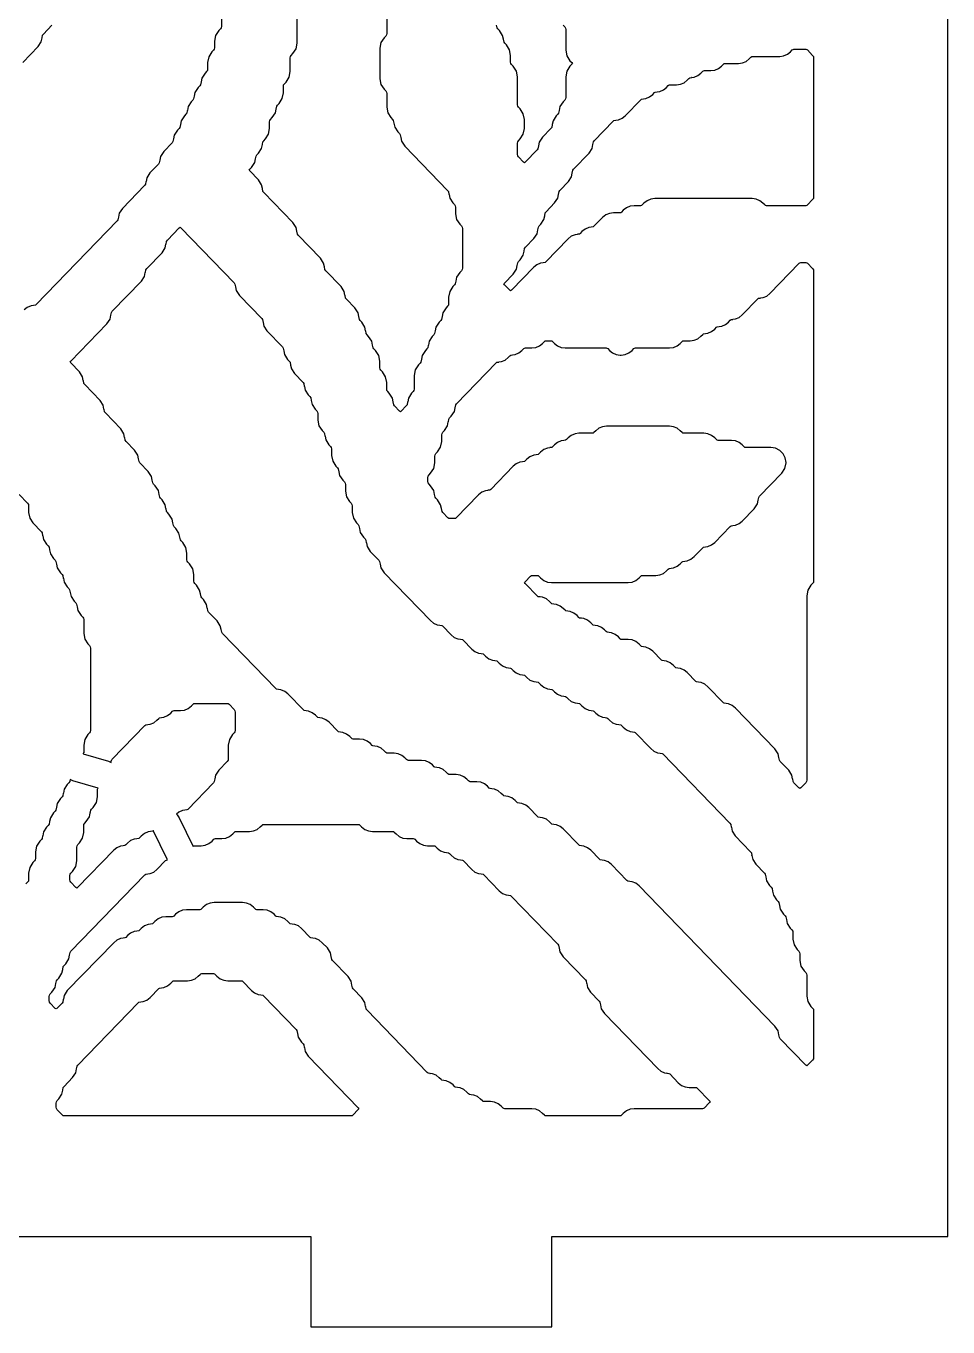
# Model space of a CAD drawing. Header units: millimetres. Extents: x 10 to 410, y 18 to 283.
# Drawn here: x 42.69 to 73.27, y 21 to 64.14 of the extents above; entities that cross this region are included whole.
import ezdxf

# ---------------------------------------------------------------- set-up
doc = ezdxf.new("R2010")
doc.units = ezdxf.units.MM
doc.layers.add('CUT', color=1, linetype='Continuous')

msp = doc.modelspace()

# ---------------------------------------------------------------- linework, layer by layer
at = {"layer": 'CUT'}
for points in [[(23.134, 24), (23.134, 21), (31.134, 21), (31.134, 24), (52.134, 24), (52.134, 21), (60.134, 21), (60.134, 24), (73.2679, 24), (73.2679, 144), (60.134, 144), (60.134, 147), (52.134, 147), (52.134, 144), (31.134, 144), (31.134, 147), (23.134, 147), (23.134, 144), (10, 144), (10, 24)], [(59.6668, 57.3781), (59.6847, 57.4702), (59.7096, 57.5083), (59.7635, 57.5641), (59.8678, 57.7243), (59.8924, 57.8502), (59.8951, 57.8497), (59.9131, 57.9417), (59.9379, 57.9799), (60.2203, 58.2714), (60.3246, 58.4316), (60.3491, 58.5576), (60.3519, 58.557), (60.3698, 58.6491), (60.3947, 58.6873), (60.677, 58.9788), (60.7813, 59.139), (60.8059, 59.265), (60.8087, 59.2644), (60.8266, 59.3565), (60.8515, 59.3946), (61.3622, 59.922), (61.4665, 60.0822), (61.491, 60.2081), (61.4938, 60.2076), (61.5117, 60.2996), (61.5366, 60.3378), (62.1649, 60.9865), (62.19, 61.0063), (62.2548, 61.015), (62.2545, 61.0172), (62.3367, 61.0283), (62.4593, 61.0802), (62.5639, 61.1627), (63.0784, 61.6939), (63.1035, 61.7136), (63.1683, 61.7223), (63.168, 61.7246), (63.2503, 61.7356), (63.3729, 61.7876), (63.4774, 61.87), (63.5352, 61.9297), (63.5603, 61.9494), (63.625, 61.9581), (63.6247, 61.9604), (63.707, 61.9714), (63.8296, 62.0234), (63.9342, 62.1058), (63.9919, 62.1655), (64.017, 62.1852), (64.0486, 62.1895), (64.2602, 62.1895), (64.3921, 62.2072), (64.5148, 62.2591), (64.6193, 62.3416), (64.6771, 62.4012), (64.7022, 62.421), (64.7669, 62.4297), (64.7666, 62.4319), (64.8489, 62.443), (64.9715, 62.4949), (65.0761, 62.5774), (65.1338, 62.637), (65.1589, 62.6568), (65.1905, 62.6611), (65.4021, 62.6611), (65.534, 62.6788), (65.6567, 62.7307), (65.7612, 62.8132), (65.819, 62.8728), (65.8441, 62.8926), (65.8757, 62.8968), (66.3156, 62.8968), (66.4476, 62.9146), (66.5702, 62.9665), (66.6747, 63.049), (66.7325, 63.1086), (66.7576, 63.1284), (66.7892, 63.1326), (67.6859, 63.1326), (67.8178, 63.1504), (67.9405, 63.2023), (68.045, 63.2848), (68.1028, 63.3444), (68.1279, 63.3642), (68.1595, 63.3684), (68.5494, 63.3684), (68.581, 63.3642), (68.6061, 63.3444), (68.7776, 63.1673), (68.8025, 63.1291), (68.8112, 63.0844), (68.8112, 58.4651), (68.8025, 58.4204), (68.7776, 58.3822), (68.6061, 58.2051), (68.581, 58.1853), (68.5494, 58.1811), (67.246, 58.1811), (67.2143, 58.1853), (67.1893, 58.2051), (67.1315, 58.2647), (67.0269, 58.3472), (66.9043, 58.3991), (66.7724, 58.4168), (63.5419, 58.4168), (63.4099, 58.3991), (63.2873, 58.3472), (63.1827, 58.2647), (63.125, 58.2051), (63.0999, 58.1853), (63.0683, 58.1811), (62.8567, 58.1811), (62.7248, 58.1633), (62.6021, 58.1114), (62.4976, 58.0289), (62.4398, 57.9693), (62.4147, 57.9495), (62.3831, 57.9453), (62.1716, 57.9453), (62.0396, 57.9275), (61.917, 57.8756), (61.8124, 57.7931), (61.5263, 57.4977), (61.5012, 57.4779), (61.4364, 57.4692), (61.4367, 57.467), (61.3545, 57.456), (61.2319, 57.404), (61.1273, 57.3215), (61.0695, 57.2619), (61.0445, 57.2421), (60.9797, 57.2334), (60.98, 57.2312), (60.8977, 57.2202), (60.7751, 57.1682), (60.6705, 57.0858), (59.9276, 56.3188), (59.9026, 56.299), (59.8378, 56.2903), (59.8381, 56.2881), (59.7558, 56.277), (59.6332, 56.2251), (59.5286, 56.1426), (58.7904, 55.3804), (58.7625, 55.3596), (58.7345, 55.3804), (58.5609, 55.5597), (58.5413, 55.5874), (58.5609, 55.6151), (58.85, 55.9135), (58.9543, 56.0737), (58.9788, 56.1997), (58.9816, 56.1991), (58.9996, 56.2912), (59.0244, 56.3294), (59.0784, 56.3851), (59.1827, 56.5453), (59.2072, 56.6713), (59.21, 56.6707), (59.2279, 56.7628), (59.2528, 56.801), (59.5351, 57.0925), (59.6394, 57.2527), (59.664, 57.3786)], [(47.3343, 56.9065), (47.3522, 56.9986), (47.377, 57.0368), (47.7723, 57.4448), (47.8002, 57.4657), (47.8282, 57.4448), (49.5937, 55.622), (49.6186, 55.5838), (49.6365, 55.4918), (49.6393, 55.4923), (49.6638, 55.3664), (49.7681, 55.2062), (50.5072, 54.4431), (50.5321, 54.4049), (50.55, 54.3128), (50.5528, 54.3134), (50.5773, 54.1874), (50.6816, 54.0272), (51.1924, 53.4999), (51.2172, 53.4617), (51.2352, 53.3697), (51.2379, 53.3702), (51.2625, 53.2443), (51.3668, 53.0841), (51.4208, 53.0283), (51.4456, 52.9902), (51.4635, 52.8981), (51.4663, 52.8986), (51.4909, 52.7727), (51.5952, 52.6125), (51.8775, 52.321), (51.9024, 52.2828), (51.9203, 52.1907), (51.9231, 52.1913), (51.9476, 52.0653), (52.0519, 51.9051), (52.1059, 51.8494), (52.1307, 51.8112), (52.1487, 51.7191), (52.1515, 51.7197), (52.176, 51.5937), (52.2803, 51.4335), (52.3343, 51.3778), (52.3591, 51.3396), (52.3678, 51.2949), (52.3678, 51.074), (52.4044, 50.8864), (52.5087, 50.7262), (52.5627, 50.6704), (52.5875, 50.6323), (52.6054, 50.5402), (52.6082, 50.5407), (52.6328, 50.4148), (52.7371, 50.2546), (52.791, 50.1989), (52.8159, 50.1607), (52.8246, 50.116), (52.8246, 49.8951), (52.8611, 49.7074), (52.9654, 49.5472), (53.0194, 49.4915), (53.0443, 49.4533), (53.0622, 49.3613), (53.065, 49.3618), (53.0895, 49.2359), (53.1938, 49.0756), (53.2478, 49.0199), (53.2726, 48.9817), (53.2814, 48.937), (53.2814, 48.7161), (53.3179, 48.5285), (53.4222, 48.3683), (53.4762, 48.3125), (53.501, 48.2744), (53.5097, 48.2297), (53.5097, 48.0088), (53.5463, 47.8211), (53.6506, 47.6609), (53.7046, 47.6052), (53.7294, 47.567), (53.7473, 47.4749), (53.7501, 47.4755), (53.7747, 47.3495), (53.879, 47.1893), (53.9329, 47.1336), (53.9578, 47.0954), (53.9757, 47.0034), (53.9785, 47.0039), (54.003, 46.878), (54.1073, 46.7177), (54.3897, 46.4262), (54.4145, 46.3881), (54.4325, 46.296), (54.4353, 46.2965), (54.4598, 46.1706), (54.5641, 46.0104), (56.1029, 44.4216), (56.2075, 44.3391), (56.3301, 44.2872), (56.4124, 44.2762), (56.4121, 44.2739), (56.4769, 44.2652), (56.5019, 44.2455), (56.7881, 43.95), (56.8926, 43.8676), (57.0153, 43.8156), (57.0975, 43.8046), (57.0972, 43.8023), (57.162, 43.7936), (57.1871, 43.7739), (57.4732, 43.4785), (57.5778, 43.396), (57.7004, 43.344), (57.7827, 43.333), (57.7824, 43.3308), (57.8472, 43.3221), (57.8722, 43.3023), (57.93, 43.2427), (58.0345, 43.1602), (58.1572, 43.1083), (58.2394, 43.0972), (58.2391, 43.095), (58.3039, 43.0863), (58.329, 43.0665), (58.3867, 43.0069), (58.4913, 42.9244), (58.6139, 42.8725), (58.6962, 42.8614), (58.6959, 42.8592), (58.7607, 42.8505), (58.7857, 42.8307), (58.8435, 42.7711), (58.9481, 42.6886), (59.0707, 42.6367), (59.1529, 42.6256), (59.1526, 42.6234), (59.2174, 42.6147), (59.2425, 42.5949), (59.3003, 42.5353), (59.4048, 42.4528), (59.5274, 42.4009), (59.6097, 42.3898), (59.6094, 42.3876), (59.6742, 42.3789), (59.6993, 42.3591), (59.757, 42.2995), (59.8616, 42.217), (59.9842, 42.1651), (60.0665, 42.154), (60.0662, 42.1518), (60.131, 42.1431), (60.156, 42.1233), (60.2138, 42.0637), (60.3183, 41.9813), (60.441, 41.9293), (60.5232, 41.9183), (60.5229, 41.916), (60.5877, 41.9073), (60.6128, 41.8876), (60.6705, 41.8279), (60.7751, 41.7455), (60.8977, 41.6935), (60.98, 41.6825), (60.9797, 41.6802), (61.0445, 41.6715), (61.0695, 41.6518), (61.1273, 41.5921), (61.2319, 41.5097), (61.3545, 41.4577), (61.4367, 41.4467), (61.4364, 41.4445), (61.5012, 41.4357), (61.5263, 41.416), (61.5841, 41.3563), (61.6886, 41.2739), (61.8112, 41.2219), (61.8935, 41.2109), (61.8932, 41.2087), (61.958, 41.2), (61.9831, 41.1802), (62.0408, 41.1206), (62.1454, 41.0381), (62.268, 40.9862), (62.3503, 40.9751), (62.35, 40.9729), (62.4147, 40.9642), (62.4398, 40.9444), (62.4976, 40.8848), (62.6021, 40.8023), (62.7248, 40.7504), (62.807, 40.7393), (62.8067, 40.7371), (62.8715, 40.7284), (62.8966, 40.7086), (63.4111, 40.1774), (63.5157, 40.0949), (63.6383, 40.043), (63.7205, 40.0319), (63.7202, 40.0297), (63.785, 40.021), (63.8101, 40.0012), (66.0371, 37.702), (66.0619, 37.6638), (66.0799, 37.5718), (66.0826, 37.5723), (66.1072, 37.4464), (66.2115, 37.2862), (66.7222, 36.7589), (66.7471, 36.7207), (66.765, 36.6286), (66.7678, 36.6292), (66.7923, 36.5032), (66.8966, 36.343), (67.179, 36.0515), (67.2038, 36.0133), (67.2218, 35.9213), (67.2245, 35.9218), (67.2491, 35.7959), (67.3534, 35.6356), (67.4073, 35.5799), (67.4322, 35.5417), (67.4501, 35.4497), (67.4529, 35.4502), (67.4775, 35.3243), (67.5818, 35.1641), (67.6357, 35.1083), (67.6606, 35.0702), (67.6785, 34.9781), (67.6813, 34.9786), (67.7058, 34.8527), (67.8101, 34.6925), (67.8641, 34.6368), (67.889, 34.5986), (67.9069, 34.5065), (67.9097, 34.5071), (67.9342, 34.3811), (68.0385, 34.2209), (68.0925, 34.1652), (68.1173, 34.127), (68.126, 34.0823), (68.126, 33.8614), (68.1626, 33.6737), (68.2669, 33.5135), (68.3209, 33.4578), (68.3457, 33.4196), (68.3544, 33.3749), (68.3544, 33.154), (68.391, 32.9664), (68.4953, 32.8062), (68.5492, 32.7504), (68.5741, 32.7123), (68.5828, 32.6676), (68.5828, 31.9751), (68.6194, 31.7874), (68.7237, 31.6272), (68.7776, 31.5715), (68.8025, 31.5333), (68.8112, 31.4886), (68.8112, 29.9346), (68.8025, 29.8898), (68.7776, 29.8517), (68.6107, 29.6794), (68.5828, 29.6585), (68.5549, 29.6794), (67.7029, 30.559), (67.678, 30.5972), (67.6601, 30.6893), (67.6573, 30.6887), (67.6327, 30.8147), (67.5284, 30.9749), (63.0207, 35.6289), (62.9161, 35.7114), (62.7935, 35.7633), (62.7112, 35.7744), (62.7115, 35.7766), (62.6467, 35.7853), (62.6217, 35.8051), (62.1071, 36.3363), (62.0026, 36.4187), (61.88, 36.4707), (61.7977, 36.4817), (61.798, 36.484), (61.7332, 36.4927), (61.7081, 36.5124), (61.422, 36.8079), (61.3174, 36.8903), (61.1948, 36.9423), (61.1126, 36.9533), (61.1129, 36.9555), (61.0481, 36.9643), (61.023, 36.984), (60.5085, 37.5152), (60.4039, 37.5977), (60.2813, 37.6496), (60.199, 37.6607), (60.1993, 37.6629), (60.1346, 37.6716), (60.1095, 37.6914), (60.0517, 37.751), (59.9472, 37.8335), (59.8246, 37.8854), (59.7423, 37.8965), (59.7426, 37.8987), (59.6778, 37.9074), (59.6527, 37.9272), (59.3666, 38.2226), (59.262, 38.3051), (59.1394, 38.357), (59.0571, 38.3681), (59.0574, 38.3703), (58.9927, 38.379), (58.9676, 38.3988), (58.9098, 38.4584), (58.8053, 38.5409), (58.6827, 38.5928), (58.6004, 38.6038), (58.6007, 38.6061), (58.5359, 38.6148), (58.5108, 38.6345), (58.4531, 38.6942), (58.3485, 38.7766), (58.2259, 38.8286), (58.1436, 38.8396), (58.1439, 38.8419), (58.0791, 38.8506), (58.0541, 38.8703), (57.9963, 38.93), (57.8917, 39.0124), (57.7691, 39.0644), (57.6372, 39.0821), (57.4256, 39.0821), (57.394, 39.0864), (57.3689, 39.1061), (57.3112, 39.1658), (57.2066, 39.2482), (57.084, 39.3002), (56.952, 39.3179), (56.7405, 39.3179), (56.7089, 39.3221), (56.6838, 39.3419), (56.626, 39.4015), (56.5215, 39.484), (56.3989, 39.536), (56.3166, 39.547), (56.3169, 39.5492), (56.2521, 39.5579), (56.227, 39.5777), (56.1693, 39.6373), (56.0647, 39.7198), (55.9421, 39.7717), (55.8101, 39.7895), (55.3702, 39.7895), (55.3386, 39.7937), (55.3135, 39.8135), (55.2557, 39.8731), (55.1512, 39.9556), (55.0286, 40.0075), (54.8966, 40.0253), (54.6851, 40.0253), (54.6534, 40.0295), (54.6284, 40.0493), (54.5706, 40.1089), (54.466, 40.1914), (54.3434, 40.2433), (54.2612, 40.2544), (54.2615, 40.2566), (54.1967, 40.2653), (54.1716, 40.2851), (54.1138, 40.3447), (54.0093, 40.4272), (53.8867, 40.4791), (53.7547, 40.4968), (53.5432, 40.4968), (53.5115, 40.5011), (53.4865, 40.5209), (53.4287, 40.5805), (53.3241, 40.663), (53.2015, 40.7149), (53.1193, 40.726), (53.1196, 40.7282), (53.0548, 40.7369), (53.0297, 40.7567), (52.7436, 41.0521), (52.639, 41.1345), (52.5164, 41.1865), (52.4341, 41.1975), (52.4344, 41.1998), (52.3696, 41.2085), (52.3446, 41.2282), (52.2868, 41.2879), (52.1822, 41.3703), (52.0596, 41.4223), (51.9774, 41.4333), (51.9777, 41.4355), (51.9129, 41.4443), (51.8878, 41.464), (51.3733, 41.9952), (51.2687, 42.0777), (51.1461, 42.1296), (51.0638, 42.1407), (51.0641, 42.1429), (50.9994, 42.1516), (50.9743, 42.1714), (49.2041, 43.999), (49.1792, 44.0372), (49.1613, 44.1293), (49.1585, 44.1287), (49.134, 44.2547), (49.0297, 44.4149), (48.7473, 44.7064), (48.7225, 44.7446), (48.7045, 44.8366), (48.7017, 44.8361), (48.6772, 44.962), (48.5729, 45.1223), (48.5189, 45.178), (48.4941, 45.2162), (48.4762, 45.3082), (48.4734, 45.3077), (48.4488, 45.4336), (48.3445, 45.5938), (48.2906, 45.6496), (48.2657, 45.6877), (48.257, 45.7324), (48.257, 45.9533), (48.2204, 46.141), (48.1161, 46.3012), (48.0622, 46.3569), (48.0373, 46.3951), (48.0286, 46.4398), (48.0286, 46.6607), (47.9921, 46.8484), (47.8878, 47.0086), (47.8338, 47.0643), (47.8089, 47.1025), (47.791, 47.1945), (47.7882, 47.194), (47.7637, 47.3199), (47.6594, 47.4802), (47.6054, 47.5359), (47.5806, 47.5741), (47.5626, 47.6661), (47.5598, 47.6656), (47.5353, 47.7915), (47.431, 47.9517), (47.377, 48.0075), (47.3522, 48.0456), (47.3343, 48.1377), (47.3315, 48.1371), (47.3069, 48.2631), (47.2026, 48.4233), (47.1487, 48.479), (47.1238, 48.5172), (47.1059, 48.6093), (47.1031, 48.6087), (47.0785, 48.7347), (46.9742, 48.8949), (46.9203, 48.9506), (46.8954, 48.9888), (46.8775, 49.0809), (46.8747, 49.0803), (46.8502, 49.2063), (46.7459, 49.3665), (46.4635, 49.658), (46.4387, 49.6962), (46.4207, 49.7882), (46.4179, 49.7877), (46.3934, 49.9136), (46.2891, 50.0738), (46.0068, 50.3654), (45.9819, 50.4035), (45.964, 50.4956), (45.9612, 50.495), (45.9366, 50.621), (45.8323, 50.7812), (45.3216, 51.3085), (45.2968, 51.3467), (45.2788, 51.4387), (45.276, 51.4382), (45.2515, 51.5641), (45.1472, 51.7244), (44.6365, 52.2517), (44.6116, 52.2898), (44.5937, 52.3819), (44.5909, 52.3814), (44.5664, 52.5073), (44.4621, 52.6675), (44.173, 52.966), (44.1534, 52.9937), (44.173, 53.0214), (45.3756, 54.263), (45.4799, 54.4232), (45.5044, 54.5492), (45.5072, 54.5486), (45.5251, 54.6407), (45.55, 54.6789), (46.5175, 55.6777), (46.6218, 55.838), (46.6463, 55.9639), (46.6491, 55.9634), (46.667, 56.0554), (46.6919, 56.0936), (47.2026, 56.6209), (47.3069, 56.7811), (47.3315, 56.9071)], [(56.4787, 50.3667), (56.4787, 50.5876), (56.4874, 50.6323), (56.5122, 50.6704), (56.5662, 50.7262), (56.6705, 50.8864), (56.695, 51.0123), (56.6978, 51.0118), (56.7158, 51.1038), (56.7406, 51.142), (56.7946, 51.1977), (56.8989, 51.358), (56.9234, 51.4839), (56.9262, 51.4834), (56.9441, 51.5754), (56.969, 51.6136), (58.2824, 52.9697), (58.3075, 52.9894), (58.3723, 52.9981), (58.372, 53.0004), (58.4543, 53.0114), (58.5769, 53.0634), (58.6814, 53.1458), (58.7392, 53.2055), (58.7643, 53.2252), (58.8291, 53.2339), (58.8288, 53.2362), (58.911, 53.2472), (59.0336, 53.2991), (59.1382, 53.3816), (59.196, 53.4412), (59.221, 53.461), (59.2527, 53.4653), (59.4642, 53.4653), (59.5962, 53.483), (59.7188, 53.5349), (59.8233, 53.6174), (59.8811, 53.677), (59.9062, 53.6968), (59.9378, 53.7011), (60.0993, 53.7011), (60.131, 53.6968), (60.156, 53.677), (60.2138, 53.6174), (60.3183, 53.5349), (60.441, 53.483), (60.5729, 53.4653), (61.9264, 53.4653), (61.958, 53.461), (61.9831, 53.4412), (62.0408, 53.3816), (62.1454, 53.2991), (62.268, 53.2472), (62.4, 53.2295), (62.4331, 53.2295), (62.5651, 53.2472), (62.6877, 53.2991), (62.7923, 53.3816), (62.85, 53.4412), (62.8751, 53.461), (62.9068, 53.4653), (64.0318, 53.4653), (64.1638, 53.483), (64.2864, 53.5349), (64.3909, 53.6174), (64.4487, 53.677), (64.4738, 53.6968), (64.5054, 53.7011), (64.7169, 53.7011), (64.8489, 53.7188), (64.9715, 53.7707), (65.0761, 53.8532), (65.1338, 53.9128), (65.1589, 53.9326), (65.2237, 53.9413), (65.2234, 53.9435), (65.3057, 53.9546), (65.4283, 54.0065), (65.5328, 54.089), (65.5906, 54.1486), (65.6157, 54.1684), (65.6805, 54.1771), (65.6802, 54.1793), (65.7624, 54.1904), (65.885, 54.2423), (65.9896, 54.3248), (66.0474, 54.3844), (66.0724, 54.4042), (66.1372, 54.4129), (66.1369, 54.4151), (66.2192, 54.4262), (66.3418, 54.4781), (66.4464, 54.5606), (66.9609, 55.0918), (66.986, 55.1115), (67.0507, 55.1202), (67.0504, 55.1225), (67.1327, 55.1335), (67.2553, 55.1855), (67.3599, 55.2679), (68.3312, 56.2707), (68.3562, 56.2905), (68.3879, 56.2947), (68.5494, 56.2947), (68.581, 56.2905), (68.6061, 56.2707), (68.7776, 56.0936), (68.8025, 56.0554), (68.8112, 56.0107), (68.8112, 45.7324), (68.8025, 45.6877), (68.7776, 45.6496), (68.7237, 45.5938), (68.6194, 45.4336), (68.5828, 45.246), (68.5828, 39.1303), (68.5741, 39.0856), (68.5492, 39.0475), (68.3824, 38.8752), (68.3544, 38.8543), (68.3265, 38.8752), (68.1596, 39.0475), (68.1348, 39.0856), (68.1168, 39.1777), (68.114, 39.1771), (68.0895, 39.3031), (67.9852, 39.4633), (67.7029, 39.7548), (67.678, 39.793), (67.6601, 39.8851), (67.6573, 39.8845), (67.6327, 40.0105), (67.5284, 40.1707), (66.218, 41.5237), (66.1134, 41.6061), (65.9908, 41.6581), (65.9085, 41.6691), (65.9088, 41.6713), (65.8441, 41.68), (65.819, 41.6998), (65.3045, 42.231), (65.1999, 42.3135), (65.0773, 42.3654), (64.995, 42.3765), (64.9953, 42.3787), (64.9305, 42.3874), (64.9055, 42.4072), (64.6193, 42.7026), (64.5148, 42.7851), (64.3921, 42.837), (64.3099, 42.8481), (64.3102, 42.8503), (64.2454, 42.859), (64.2203, 42.8788), (64.1626, 42.9384), (64.058, 43.0209), (63.9354, 43.0728), (63.8531, 43.0838), (63.8534, 43.0861), (63.7886, 43.0948), (63.7636, 43.1145), (63.4774, 43.41), (63.3729, 43.4924), (63.2503, 43.5444), (63.168, 43.5554), (63.1683, 43.5577), (63.1035, 43.5664), (63.0784, 43.5861), (63.0207, 43.6458), (62.9161, 43.7282), (62.7935, 43.7802), (62.6615, 43.7979), (62.45, 43.7979), (62.4184, 43.8021), (62.3933, 43.8219), (62.3355, 43.8815), (62.231, 43.964), (62.1084, 44.016), (62.0261, 44.027), (62.0264, 44.0292), (61.9616, 44.0379), (61.9365, 44.0577), (61.8788, 44.1173), (61.7742, 44.1998), (61.6516, 44.2517), (61.5693, 44.2628), (61.5696, 44.265), (61.5048, 44.2737), (61.4798, 44.2935), (61.422, 44.3531), (61.3174, 44.4356), (61.1948, 44.4875), (61.1126, 44.4986), (61.1129, 44.5008), (61.0481, 44.5095), (61.023, 44.5293), (60.9652, 44.5889), (60.8607, 44.6714), (60.7381, 44.7233), (60.6558, 44.7344), (60.6561, 44.7366), (60.5913, 44.7453), (60.5662, 44.7651), (60.5085, 44.8247), (60.4039, 44.9072), (60.2813, 44.9591), (60.199, 44.9702), (60.1993, 44.9724), (60.1346, 44.9811), (60.1095, 45.0009), (60.0517, 45.0605), (59.9472, 45.143), (59.8246, 45.1949), (59.7423, 45.206), (59.7426, 45.2082), (59.6778, 45.2169), (59.6527, 45.2367), (59.2461, 45.6565), (59.2265, 45.6842), (59.2461, 45.7119), (59.4243, 45.896), (59.4494, 45.9157), (59.4811, 45.92), (59.6426, 45.92), (59.6742, 45.9157), (59.6993, 45.896), (59.757, 45.8363), (59.8616, 45.7539), (59.9842, 45.7019), (60.1162, 45.6842), (62.6615, 45.6842), (62.7935, 45.7019), (62.9161, 45.7539), (63.0207, 45.8363), (63.0784, 45.896), (63.1035, 45.9157), (63.1351, 45.92), (63.575, 45.92), (63.707, 45.9377), (63.8296, 45.9897), (63.9342, 46.0721), (63.9919, 46.1318), (64.017, 46.1515), (64.0818, 46.1602), (64.0815, 46.1625), (64.1638, 46.1735), (64.2864, 46.2255), (64.3909, 46.3079), (64.4487, 46.3676), (64.4738, 46.3873), (64.5386, 46.396), (64.5383, 46.3983), (64.6205, 46.4093), (64.7431, 46.4613), (64.8477, 46.5437), (65.1338, 46.8391), (65.1589, 46.8589), (65.2237, 46.8676), (65.2234, 46.8698), (65.3057, 46.8809), (65.4283, 46.9328), (65.5328, 47.0153), (66.0474, 47.5465), (66.0724, 47.5663), (66.1372, 47.575), (66.1369, 47.5772), (66.2192, 47.5883), (66.3418, 47.6402), (66.4464, 47.7227), (66.8433, 48.1325), (66.9476, 48.2927), (66.9721, 48.4186), (66.9749, 48.4181), (66.9929, 48.5102), (67.0177, 48.5483), (67.7568, 49.3114), (67.8611, 49.4716), (67.8977, 49.6593), (67.8977, 49.6642), (67.8732, 49.8187), (67.8022, 49.9581), (67.6916, 50.0687), (67.5522, 50.1397), (67.3977, 50.1642), (66.5608, 50.1642), (66.5292, 50.1685), (66.5041, 50.1882), (66.4464, 50.2479), (66.3418, 50.3303), (66.2192, 50.3823), (66.0872, 50.4), (65.6473, 50.4), (65.6157, 50.4043), (65.5906, 50.424), (65.5328, 50.4837), (65.4283, 50.5661), (65.3057, 50.6181), (65.1737, 50.6358), (64.5054, 50.6358), (64.4738, 50.64), (64.4487, 50.6598), (64.3909, 50.7194), (64.2864, 50.8019), (64.1638, 50.8538), (64.0318, 50.8716), (61.9432, 50.8716), (61.8112, 50.8538), (61.6886, 50.8019), (61.5841, 50.7194), (61.5263, 50.6598), (61.5012, 50.64), (61.4696, 50.6358), (61.0297, 50.6358), (60.8977, 50.6181), (60.7751, 50.5661), (60.6705, 50.4837), (60.6128, 50.424), (60.5877, 50.4043), (60.5229, 50.3955), (60.5232, 50.3933), (60.441, 50.3823), (60.3183, 50.3303), (60.2138, 50.2479), (60.156, 50.1882), (60.131, 50.1685), (60.0662, 50.1598), (60.0665, 50.1575), (59.9842, 50.1465), (59.8616, 50.0945), (59.757, 50.0121), (59.6993, 49.9524), (59.6742, 49.9327), (59.6094, 49.924), (59.6097, 49.9217), (59.5274, 49.9107), (59.4048, 49.8587), (59.3003, 49.7763), (59.2425, 49.7167), (59.2174, 49.6969), (59.1526, 49.6882), (59.1529, 49.686), (59.0707, 49.6749), (58.9481, 49.623), (58.8435, 49.5405), (58.1006, 48.7735), (58.0755, 48.7537), (58.0107, 48.745), (58.011, 48.7428), (57.9288, 48.7317), (57.8062, 48.6798), (57.7016, 48.5973), (56.9587, 47.8303), (56.9336, 47.8106), (56.902, 47.8063), (56.7405, 47.8063), (56.7089, 47.8106), (56.6838, 47.8303), (56.5122, 48.0075), (56.4874, 48.0456), (56.4694, 48.1377), (56.4667, 48.1371), (56.4421, 48.2631), (56.3378, 48.4233), (56.2839, 48.479), (56.259, 48.5172), (56.2411, 48.6093), (56.2383, 48.6087), (56.2137, 48.7347), (56.1094, 48.8949), (56.0555, 48.9506), (56.0306, 48.9888), (56.0219, 49.0335), (56.0219, 49.1728), (56.0306, 49.2175), (56.0555, 49.2557), (56.1094, 49.3114), (56.2137, 49.4716), (56.2503, 49.6593), (56.2503, 49.8802), (56.259, 49.9249), (56.2839, 49.9631), (56.3378, 50.0188), (56.4421, 50.179)], [(47.0918, 32.2202), (47.1169, 32.24), (47.1817, 32.2487), (47.1814, 32.2509), (47.2637, 32.2619), (47.3863, 32.3139), (47.4908, 32.3963), (47.5486, 32.456), (47.5737, 32.4757), (47.6053, 32.48), (48.0452, 32.48), (48.1772, 32.4977), (48.2998, 32.5497), (48.4043, 32.6321), (48.4621, 32.6918), (48.4872, 32.7115), (48.5188, 32.7158), (48.9087, 32.7158), (48.9403, 32.7115), (48.9654, 32.6918), (49.0232, 32.6321), (49.1277, 32.5497), (49.2503, 32.4977), (49.3823, 32.48), (49.8222, 32.48), (49.8539, 32.4757), (49.8789, 32.456), (50.1651, 32.1606), (50.2696, 32.0781), (50.3922, 32.0262), (50.4745, 32.0151), (50.4742, 32.0129), (50.539, 32.0042), (50.5641, 31.9844), (51.6491, 30.8641), (51.674, 30.8259), (51.6919, 30.7339), (51.6947, 30.7344), (51.7192, 30.6085), (51.8235, 30.4483), (51.8775, 30.3925), (51.9024, 30.3544), (51.9203, 30.2623), (51.9231, 30.2629), (51.9476, 30.1369), (52.0519, 29.9767), (53.7113, 28.2635), (53.7309, 28.2358), (53.7113, 28.2081), (53.533, 28.024), (53.5079, 28.0043), (53.4763, 28), (43.9512, 28), (43.9196, 28.0043), (43.8945, 28.024), (43.723, 28.2011), (43.6981, 28.2393), (43.6894, 28.284), (43.6894, 28.4233), (43.6981, 28.4681), (43.723, 28.5062), (43.7769, 28.562), (43.8812, 28.7222), (43.9058, 28.8481), (43.9086, 28.8476), (43.9265, 28.9396), (43.9513, 28.9778), (44.2337, 29.2693), (44.338, 29.4295), (44.3625, 29.5555), (44.3653, 29.5549), (44.3832, 29.647), (44.4081, 29.6852), (46.4067, 31.7486), (46.4318, 31.7684), (46.4965, 31.7771), (46.4962, 31.7793), (46.5785, 31.7904), (46.7011, 31.8423), (46.8057, 31.9248)]]:
    msp.add_lwpolyline(points, close=True, dxfattribs=at)
for points in [[(54.6516, 64.8165), (54.6516, 63.8882), (54.6429, 63.8435), (54.6181, 63.8054), (54.5641, 63.7496), (54.4598, 63.5894), (54.4233, 63.4018), (54.4233, 62.3919), (54.4598, 62.2043), (54.5641, 62.0441), (54.6181, 61.9883), (54.6429, 61.9502), (54.6516, 61.9054), (54.6516, 61.4488), (54.6882, 61.2611), (54.7925, 61.1009), (54.8465, 61.0452), (54.8713, 61.007), (54.8892, 60.9149), (54.892, 60.9155), (54.9166, 60.7895), (55.0209, 60.6293), (55.0748, 60.5736), (55.0997, 60.5354), (55.1176, 60.4434), (55.1204, 60.4439), (55.1449, 60.318), (55.2492, 60.1577), (56.6735, 58.6873), (56.6983, 58.6491), (56.7163, 58.557), (56.7191, 58.5576), (56.7436, 58.4316), (56.8479, 58.2714), (56.9019, 58.2157), (56.9267, 58.1775), (56.9354, 58.1328), (56.9354, 57.9119), (56.972, 57.7243), (57.0763, 57.5641), (57.1303, 57.5083), (57.1551, 57.4702), (57.1638, 57.4254), (57.1638, 56.1072), (57.1551, 56.0625), (57.1303, 56.0243), (57.0763, 55.9686), (56.972, 55.8084), (56.9474, 55.6824), (56.9447, 55.683), (56.9267, 55.5909), (56.9019, 55.5527), (56.8479, 55.497), (56.7436, 55.3368), (56.7071, 55.1491), (56.7071, 54.9282), (56.6983, 54.8835), (56.6735, 54.8454), (56.6195, 54.7896), (56.5152, 54.6294), (56.4907, 54.5035), (56.4879, 54.504), (56.47, 54.4119), (56.4451, 54.3738), (56.3911, 54.318), (56.2868, 54.1578), (56.2623, 54.0319), (56.2595, 54.0324), (56.2416, 53.9404), (56.2167, 53.9022), (56.1628, 53.8465), (56.0585, 53.6863), (56.0339, 53.5603), (56.0311, 53.5609), (56.0132, 53.4688), (55.9884, 53.4306), (55.9344, 53.3749), (55.8301, 53.2147), (55.8055, 53.0887), (55.8028, 53.0893), (55.7848, 52.9972), (55.76, 52.959), (55.706, 52.9033), (55.6017, 52.7431), (55.5652, 52.5554), (55.5652, 52.0988), (55.5564, 52.0541), (55.5316, 52.0159), (55.4776, 51.9602), (55.3733, 51.7999), (55.3488, 51.674), (55.346, 51.6745), (55.3281, 51.5825), (55.3032, 51.5443), (55.1363, 51.372), (55.1084, 51.3512), (55.0805, 51.372), (54.9136, 51.5443), (54.8887, 51.5825), (54.8708, 51.6745), (54.868, 51.674), (54.8435, 51.7999), (54.7392, 51.9602), (54.6852, 52.0159), (54.6603, 52.0541), (54.6516, 52.0988), (54.6516, 52.3197), (54.6151, 52.5073), (54.5108, 52.6675), (54.4568, 52.7232), (54.432, 52.7614), (54.4233, 52.8061), (54.4233, 53.027), (54.3867, 53.2147), (54.2824, 53.3749), (54.2284, 53.4306), (54.2036, 53.4688), (54.1857, 53.5609), (54.1829, 53.5603), (54.1583, 53.6863), (54.054, 53.8465), (54.0001, 53.9022), (53.9752, 53.9404), (53.9573, 54.0324), (53.9545, 54.0319), (53.9299, 54.1578), (53.8256, 54.318), (53.7717, 54.3738), (53.7468, 54.4119), (53.7289, 54.504), (53.7261, 54.5035), (53.7016, 54.6294), (53.5973, 54.7896), (53.3149, 55.0811), (53.2901, 55.1193), (53.2721, 55.2114), (53.2693, 55.2108), (53.2448, 55.3368), (53.1405, 55.497), (52.6298, 56.0243), (52.6049, 56.0625), (52.587, 56.1545), (52.5842, 56.154), (52.5597, 56.2799), (52.4554, 56.4402), (51.7163, 57.2032), (51.6914, 57.2414), (51.6735, 57.3335), (51.6707, 57.3329), (51.6461, 57.4589), (51.5418, 57.6191), (50.5744, 58.618), (50.5495, 58.6562), (50.5316, 58.7482), (50.5288, 58.7477), (50.5042, 58.8736), (50.3999, 59.0338), (50.1109, 59.3323), (50.0913, 59.36), (50.1109, 59.3877), (50.1716, 59.4504), (50.2759, 59.6106), (50.3004, 59.7365), (50.3032, 59.736), (50.3211, 59.8281), (50.346, 59.8662), (50.3999, 59.922), (50.5042, 60.0822), (50.5288, 60.2081), (50.5316, 60.2076), (50.5495, 60.2996), (50.5744, 60.3378), (50.6283, 60.3935), (50.7326, 60.5537), (50.7692, 60.7414), (50.7692, 60.9623), (50.7779, 61.007), (50.8027, 61.0452), (50.8567, 61.1009), (50.961, 61.2611), (50.9855, 61.3871), (50.9883, 61.3865), (51.0063, 61.4786), (51.0311, 61.5168), (51.0851, 61.5725), (51.1894, 61.7327), (51.2259, 61.9203), (51.2259, 62.1412), (51.2346, 62.1859), (51.2595, 62.2241), (51.3135, 62.2798), (51.4178, 62.4401), (51.4543, 62.6277), (51.4543, 63.0844), (51.463, 63.1291), (51.4879, 63.1673), (51.5418, 63.223), (51.6461, 63.3832), (51.6827, 63.5709), (51.6827, 64.4991)], [(49.1705, 64.5807), (49.1705, 64.124), (49.1618, 64.0793), (49.137, 64.0411), (49.083, 63.9854), (48.9787, 63.8252), (48.9421, 63.6376), (48.9421, 63.4167), (48.9334, 63.3719), (48.9086, 63.3338), (48.8546, 63.278), (48.7503, 63.1178), (48.7138, 62.9302), (48.7138, 62.7093), (48.705, 62.6646), (48.6802, 62.6264), (48.6262, 62.5707), (48.5219, 62.4105), (48.4974, 62.2845), (48.4946, 62.2851), (48.4767, 62.193), (48.4518, 62.1548), (48.3978, 62.0991), (48.2935, 61.9389), (48.269, 61.8129), (48.2662, 61.8135), (48.2483, 61.7214), (48.2234, 61.6832), (48.1695, 61.6275), (48.0652, 61.4673), (48.0406, 61.3414), (48.0378, 61.3419), (48.0199, 61.2498), (47.9951, 61.2117), (47.9411, 61.1559), (47.8368, 60.9957), (47.8123, 60.8698), (47.8095, 60.8703), (47.7915, 60.7783), (47.7667, 60.7401), (47.7127, 60.6844), (47.6084, 60.5241), (47.5839, 60.3982), (47.5811, 60.3987), (47.5631, 60.3067), (47.5383, 60.2685), (47.2559, 59.977), (47.1516, 59.8168), (47.1271, 59.6908), (47.1243, 59.6914), (47.1064, 59.5993), (47.0815, 59.5611), (46.7992, 59.2696), (46.6949, 59.1094), (46.6704, 58.9835), (46.6676, 58.984), (46.6496, 58.8919), (46.6248, 58.8538), (45.8857, 58.0907), (45.7814, 57.9305), (45.7568, 57.8045), (45.754, 57.8051), (45.7361, 57.713), (45.7113, 57.6748), (43.0275, 54.904), (43.0025, 54.8843), (42.9377, 54.8755), (42.938, 54.8733), (42.8557, 54.8623), (42.7331, 54.8103), (42.6285, 54.7279)], [(42.5811, 62.9315), (43.0918, 63.4588), (43.1961, 63.619), (43.2206, 63.745), (43.2234, 63.7444), (43.2413, 63.8365), (43.2662, 63.8746), (43.5485, 64.1662)], [(60.502, 64.1662), (60.5559, 64.1104), (60.5808, 64.0723), (60.5895, 64.0276), (60.5895, 63.3351), (60.6261, 63.1474), (60.7304, 62.9872), (60.7911, 62.9245), (60.8107, 62.8968), (60.7911, 62.8692), (60.7304, 62.8065), (60.6261, 62.6463), (60.5895, 62.4586), (60.5895, 61.7661), (60.5808, 61.7214), (60.5559, 61.6832), (60.502, 61.6275), (60.3977, 61.4673), (60.3731, 61.3414), (60.3704, 61.3419), (60.3524, 61.2498), (60.3276, 61.2117), (60.2736, 61.1559), (60.1693, 60.9957), (60.1448, 60.8698), (60.142, 60.8703), (60.124, 60.7783), (60.0992, 60.7401), (59.8168, 60.4486), (59.7125, 60.2884), (59.688, 60.1624), (59.6852, 60.163), (59.6673, 60.0709), (59.6424, 60.0327), (59.2472, 59.6246), (59.2192, 59.6038), (59.1913, 59.6246), (59.0244, 59.7969), (58.9996, 59.8351), (58.9909, 59.8798), (58.9909, 60.2549), (58.9996, 60.2996), (59.0244, 60.3378), (59.0784, 60.3935), (59.1827, 60.5537), (59.2192, 60.7414), (59.2192, 61.0439), (59.1827, 61.2315), (59.0784, 61.3917), (59.0244, 61.4475), (58.9996, 61.4856), (58.9909, 61.5303), (58.9909, 62.4586), (58.9543, 62.6463), (58.85, 62.8065), (58.796, 62.8622), (58.7712, 62.9004), (58.7625, 62.9451), (58.7625, 63.166), (58.7259, 63.3536), (58.6216, 63.5138), (58.5677, 63.5696), (58.5428, 63.6077), (58.5249, 63.6998), (58.5221, 63.6993), (58.4975, 63.8252), (58.3932, 63.9854), (58.3393, 64.0411), (58.3144, 64.0793), (58.2965, 64.1714)], [(42.46, 48.6041), (42.7423, 48.3125), (42.7672, 48.2744), (42.7759, 48.2297), (42.7759, 48.0088), (42.8124, 47.8211), (42.9167, 47.6609), (43.1991, 47.3694), (43.2239, 47.3312), (43.2419, 47.2391), (43.2447, 47.2397), (43.2692, 47.1137), (43.3735, 46.9535), (43.4275, 46.8978), (43.4523, 46.8596), (43.4702, 46.7676), (43.473, 46.7681), (43.4976, 46.6422), (43.6019, 46.482), (43.6558, 46.4262), (43.6807, 46.3881), (43.6986, 46.296), (43.7014, 46.2965), (43.7259, 46.1706), (43.8302, 46.0104), (43.8842, 45.9546), (43.9091, 45.9165), (43.927, 45.8244), (43.9298, 45.825), (43.9543, 45.699), (44.0586, 45.5388), (44.1126, 45.4831), (44.1374, 45.4449), (44.1554, 45.3528), (44.1582, 45.3534), (44.1827, 45.2274), (44.287, 45.0672), (44.341, 45.0115), (44.3658, 44.9733), (44.3838, 44.8813), (44.3866, 44.8818), (44.4111, 44.7559), (44.5154, 44.5956), (44.5694, 44.5399), (44.5942, 44.5017), (44.6029, 44.457), (44.6029, 44.0003), (44.6395, 43.8127), (44.7438, 43.6525), (44.7977, 43.5968), (44.8226, 43.5586), (44.8313, 43.5139), (44.8313, 40.7809), (44.8226, 40.7362), (44.7977, 40.698), (44.7438, 40.6423), (44.6395, 40.482), (44.6029, 40.2944), (44.6029, 40.0538), (44.6048, 40.0419), (44.5974, 40.0337), (44.5879, 40.0191), (44.5837, 40.0096), (45.4222, 39.7616), (45.5099, 39.7226), (45.5164, 39.7561), (45.5164, 39.7609), (45.5145, 39.7728), (45.5219, 39.781), (45.55, 39.8241), (46.6351, 40.9444), (46.6601, 40.9642), (46.7249, 40.9729), (46.7246, 40.9751), (46.8069, 40.9862), (46.9295, 41.0381), (47.0341, 41.1206), (47.0918, 41.1802), (47.1169, 41.2), (47.1817, 41.2087), (47.1814, 41.2109), (47.2637, 41.2219), (47.3863, 41.2739), (47.4908, 41.3563), (47.5486, 41.416), (47.5737, 41.4357), (47.6053, 41.44), (47.8168, 41.44), (47.9488, 41.4577), (48.0714, 41.5097), (48.176, 41.5921), (48.2337, 41.6518), (48.2588, 41.6715), (48.2904, 41.6758), (49.3655, 41.6758), (49.3971, 41.6715), (49.4222, 41.6518), (49.5937, 41.4746), (49.6186, 41.4365), (49.6273, 41.3918), (49.6273, 40.7809), (49.6186, 40.7362), (49.5937, 40.698), (49.5397, 40.6423), (49.4354, 40.482), (49.3989, 40.2944), (49.3989, 39.8377), (49.3902, 39.793), (49.3653, 39.7548), (49.083, 39.4633), (48.9787, 39.3031), (48.9542, 39.1771), (48.9514, 39.1777), (48.9334, 39.0856), (48.9086, 39.0475), (48.0519, 38.163), (48.0268, 38.1432), (47.962, 38.1345), (47.9623, 38.1323), (47.8801, 38.1212), (47.7574, 38.0693), (47.6796, 38.0079), (47.705, 37.9853), (47.7738, 37.8806), (48.2317, 36.9339), (48.2337, 36.936), (48.2588, 36.9557), (48.2904, 36.96), (48.502, 36.96), (48.6339, 36.9777), (48.7565, 37.0297), (48.8611, 37.1121), (48.9189, 37.1718), (48.9439, 37.1915), (48.9756, 37.1958), (49.1871, 37.1958), (49.3191, 37.2135), (49.4417, 37.2655), (49.5462, 37.3479), (49.604, 37.4076), (49.6291, 37.4273), (49.6607, 37.4316), (50.1006, 37.4316), (50.2326, 37.4493), (50.3552, 37.5013), (50.4598, 37.5837), (50.5175, 37.6433), (50.5426, 37.6631), (50.5742, 37.6674), (53.7047, 37.6674), (53.7363, 37.6631), (53.7614, 37.6433), (53.8191, 37.5837), (53.9237, 37.5013), (54.0463, 37.4493), (54.1783, 37.4316), (54.8466, 37.4316), (54.8782, 37.4273), (54.9033, 37.4076), (54.961, 37.3479), (55.0656, 37.2655), (55.1882, 37.2135), (55.3202, 37.1958), (55.5317, 37.1958), (55.5634, 37.1915), (55.5884, 37.1718), (55.6462, 37.1121), (55.7507, 37.0297), (55.8734, 36.9777), (56.0053, 36.96), (56.2169, 36.96), (56.2485, 36.9557), (56.2736, 36.936), (56.3313, 36.8763), (56.4359, 36.7939), (56.5585, 36.7419), (56.6408, 36.7309), (56.6405, 36.7287), (56.7053, 36.72), (56.7303, 36.7002), (56.7881, 36.6406), (56.8926, 36.5581), (57.0153, 36.5062), (57.0975, 36.4951), (57.0972, 36.4929), (57.162, 36.4842), (57.1871, 36.4644), (57.4732, 36.169), (57.5778, 36.0865), (57.7004, 36.0346), (57.7827, 36.0235), (57.7824, 36.0213), (57.8472, 36.0126), (57.8722, 35.9928), (58.3867, 35.4616), (58.4913, 35.3791), (58.6139, 35.3272), (58.6962, 35.3162), (58.6959, 35.3139), (58.7607, 35.3052), (58.7857, 35.2855), (60.3276, 33.6936), (60.3524, 33.6554), (60.3704, 33.5634), (60.3731, 33.5639), (60.3977, 33.438), (60.502, 33.2777), (61.2411, 32.5146), (61.2659, 32.4765), (61.2839, 32.3844), (61.2867, 32.385), (61.3112, 32.259), (61.4155, 32.0988), (61.6978, 31.8073), (61.7227, 31.7691), (61.7406, 31.677), (61.7434, 31.6776), (61.768, 31.5516), (61.8723, 31.3914), (63.6395, 29.5669), (63.744, 29.4844), (63.8667, 29.4325), (63.9489, 29.4214), (63.9486, 29.4192), (64.0134, 29.4105), (64.0385, 29.3907), (64.3246, 29.0953), (64.4292, 29.0128), (64.5518, 28.9609), (64.6838, 28.9432), (64.8953, 28.9432), (64.9269, 28.9389), (64.952, 28.9191), (65.3587, 28.4993), (65.3783, 28.4716), (65.3587, 28.4439), (65.1804, 28.2598), (65.1553, 28.24), (65.1237, 28.2358), (62.8567, 28.2358), (62.7248, 28.2181), (62.6021, 28.1661), (62.4976, 28.0837), (62.4398, 28.024), (62.4147, 28.0043), (62.3831, 28), (59.9378, 28), (59.9062, 28.0043), (59.8811, 28.024), (59.8233, 28.0837), (59.7188, 28.1661), (59.5962, 28.2181), (59.4642, 28.2358), (58.5675, 28.2358), (58.5359, 28.24), (58.5108, 28.2598), (58.4531, 28.3194), (58.3485, 28.4019), (58.2259, 28.4538), (58.0939, 28.4716), (57.8824, 28.4716), (57.8508, 28.4758), (57.8257, 28.4956), (57.7679, 28.5552), (57.6634, 28.6377), (57.5408, 28.6896), (57.4585, 28.7007), (57.4588, 28.7029), (57.394, 28.7116), (57.3689, 28.7314), (57.3112, 28.791), (57.2066, 28.8735), (57.084, 28.9254), (57.0017, 28.9365), (57.002, 28.9387), (56.9372, 28.9474), (56.9122, 28.9672), (56.8544, 29.0268), (56.7498, 29.1093), (56.6272, 29.1612), (56.545, 29.1723), (56.5453, 29.1745), (56.4805, 29.1832), (56.4554, 29.203), (56.3976, 29.2626), (56.2931, 29.3451), (56.1705, 29.397), (56.0882, 29.4081), (56.0885, 29.4103), (56.0237, 29.419), (55.9986, 29.4388), (54.0001, 31.5022), (53.9752, 31.5404), (53.9573, 31.6324), (53.9545, 31.6319), (53.9299, 31.7578), (53.8256, 31.918), (53.5433, 32.2096), (53.5184, 32.2477), (53.5005, 32.3398), (53.4977, 32.3393), (53.4732, 32.4652), (53.3689, 32.6254), (52.8582, 33.1527), (52.8333, 33.1909), (52.8154, 33.283), (52.8126, 33.2824), (52.788, 33.4084), (52.6837, 33.5686), (52.5152, 33.7426), (52.4106, 33.8251), (52.288, 33.877), (52.2057, 33.8881), (52.206, 33.8903), (52.1413, 33.899), (52.1162, 33.9188), (51.83, 34.2142), (51.7255, 34.2966), (51.6029, 34.3486), (51.5206, 34.3596), (51.5209, 34.3619), (51.4561, 34.3706), (51.431, 34.3903), (51.3733, 34.45), (51.2687, 34.5324), (51.1461, 34.5844), (51.0638, 34.5954), (51.0641, 34.5977), (50.9994, 34.6064), (50.9743, 34.6261), (50.9165, 34.6858), (50.812, 34.7682), (50.6894, 34.8202), (50.5574, 34.8379), (50.3459, 34.8379), (50.3142, 34.8421), (50.2891, 34.8619), (50.2314, 34.9215), (50.1268, 35.004), (50.0042, 35.056), (49.8722, 35.0737), (48.9256, 35.0737), (48.7936, 35.056), (48.671, 35.004), (48.5664, 34.9215), (48.5086, 34.8619), (48.4836, 34.8421), (48.4519, 34.8379), (48.012, 34.8379), (47.8801, 34.8202), (47.7574, 34.7682), (47.6529, 34.6858), (47.5951, 34.6261), (47.5701, 34.6064), (47.5384, 34.6021), (47.3269, 34.6021), (47.1949, 34.5844), (47.0723, 34.5324), (46.9677, 34.45), (46.91, 34.3903), (46.8849, 34.3706), (46.8201, 34.3619), (46.8204, 34.3596), (46.7382, 34.3486), (46.6155, 34.2966), (46.511, 34.2142), (46.4532, 34.1545), (46.4282, 34.1348), (46.3634, 34.1261), (46.3637, 34.1238), (46.2814, 34.1128), (46.1588, 34.0609), (46.0542, 33.9784), (45.9965, 33.9188), (45.9714, 33.899), (45.9066, 33.8903), (45.9069, 33.8881), (45.8246, 33.877), (45.702, 33.8251), (45.5975, 33.7426), (44.0586, 32.1538), (43.9543, 31.9936), (43.9298, 31.8677), (43.927, 31.8682), (43.9091, 31.7762), (43.8842, 31.738), (43.7173, 31.5657), (43.6894, 31.5448), (43.6615, 31.5657), (43.4946, 31.738), (43.4697, 31.7762), (43.461, 31.8209), (43.461, 31.9602), (43.4697, 32.0049), (43.4946, 32.0431), (43.5485, 32.0988), (43.6528, 32.259), (43.6774, 32.385), (43.6802, 32.3844), (43.6981, 32.4765), (43.723, 32.5146), (43.7769, 32.5704), (43.8812, 32.7306), (43.9058, 32.8565), (43.9086, 32.856), (43.9265, 32.9481), (43.9513, 32.9862), (44.0053, 33.042), (44.1096, 33.2022), (44.1341, 33.3281), (44.1369, 33.3276), (44.1549, 33.4196), (44.1797, 33.4578), (46.6351, 35.9928), (46.6601, 36.0126), (46.7249, 36.0213), (46.7246, 36.0235), (46.8069, 36.0346), (46.9295, 36.0865), (47.0341, 36.169), (47.3202, 36.4644), (47.3453, 36.4842), (47.3841, 36.4894), (47.3699, 36.511), (46.912, 37.4577), (46.91, 37.4556), (46.8849, 37.4358), (46.8201, 37.4271), (46.8204, 37.4249), (46.7382, 37.4138), (46.6155, 37.3619), (46.511, 37.2794), (46.4532, 37.2198), (46.4282, 37.2), (46.3634, 37.1913), (46.3637, 37.1891), (46.2814, 37.1781), (46.1588, 37.1261), (46.0542, 37.0437), (45.9965, 36.984), (45.9714, 36.9643), (45.9066, 36.9555), (45.9069, 36.9533), (45.8246, 36.9423), (45.702, 36.8903), (45.5975, 36.8079), (44.4025, 35.5741), (44.3745, 35.5533), (44.3466, 35.5741), (44.1797, 35.7464), (44.1549, 35.7846), (44.1462, 35.8293), (44.1462, 35.9686), (44.1549, 36.0133), (44.1797, 36.0515), (44.2337, 36.1072), (44.338, 36.2674), (44.3745, 36.4551), (44.3745, 36.9118), (44.3832, 36.9565), (44.4081, 36.9946), (44.4621, 37.0504), (44.5664, 37.2106), (44.6029, 37.3982), (44.6029, 37.6191), (44.6116, 37.6638), (44.6365, 37.702), (44.6904, 37.7577), (44.7947, 37.918), (44.8193, 38.0439), (44.8221, 38.0434), (44.84, 38.1354), (44.8649, 38.1736), (44.9188, 38.2293), (45.0231, 38.3895), (45.0597, 38.5772), (45.0597, 38.8178), (45.0577, 38.8297), (45.0652, 38.8379), (45.0747, 38.8525), (45.0789, 38.862), (44.2404, 39.11), (44.1527, 39.149), (44.1462, 39.1154), (44.1462, 39.1107), (44.1481, 39.0987), (44.1406, 39.0905), (44.1126, 39.0475), (44.0586, 38.9917), (43.9543, 38.8315), (43.9298, 38.7056), (43.927, 38.7061), (43.9091, 38.6141), (43.8842, 38.5759), (43.8302, 38.5202), (43.7259, 38.3599), (43.7014, 38.234), (43.6986, 38.2345), (43.6807, 38.1425), (43.6558, 38.1043), (43.6019, 38.0486), (43.4976, 37.8884), (43.473, 37.7624), (43.4702, 37.763), (43.4523, 37.6709), (43.4275, 37.6327), (43.3735, 37.577), (43.2692, 37.4168), (43.2447, 37.2908), (43.2419, 37.2914), (43.2239, 37.1993), (43.1991, 37.1611), (43.1451, 37.1054), (43.0408, 36.9452), (43.0043, 36.7576), (43.0043, 36.5367), (42.9955, 36.4919), (42.9707, 36.4538), (42.9167, 36.398), (42.8124, 36.2378), (42.7759, 36.0502), (42.7759, 35.8293), (42.7672, 35.7846), (42.7423, 35.7464), (42.6883, 35.6907)]]:
    msp.add_lwpolyline(points, dxfattribs=at)

doc.saveas('drawing.dxf')
